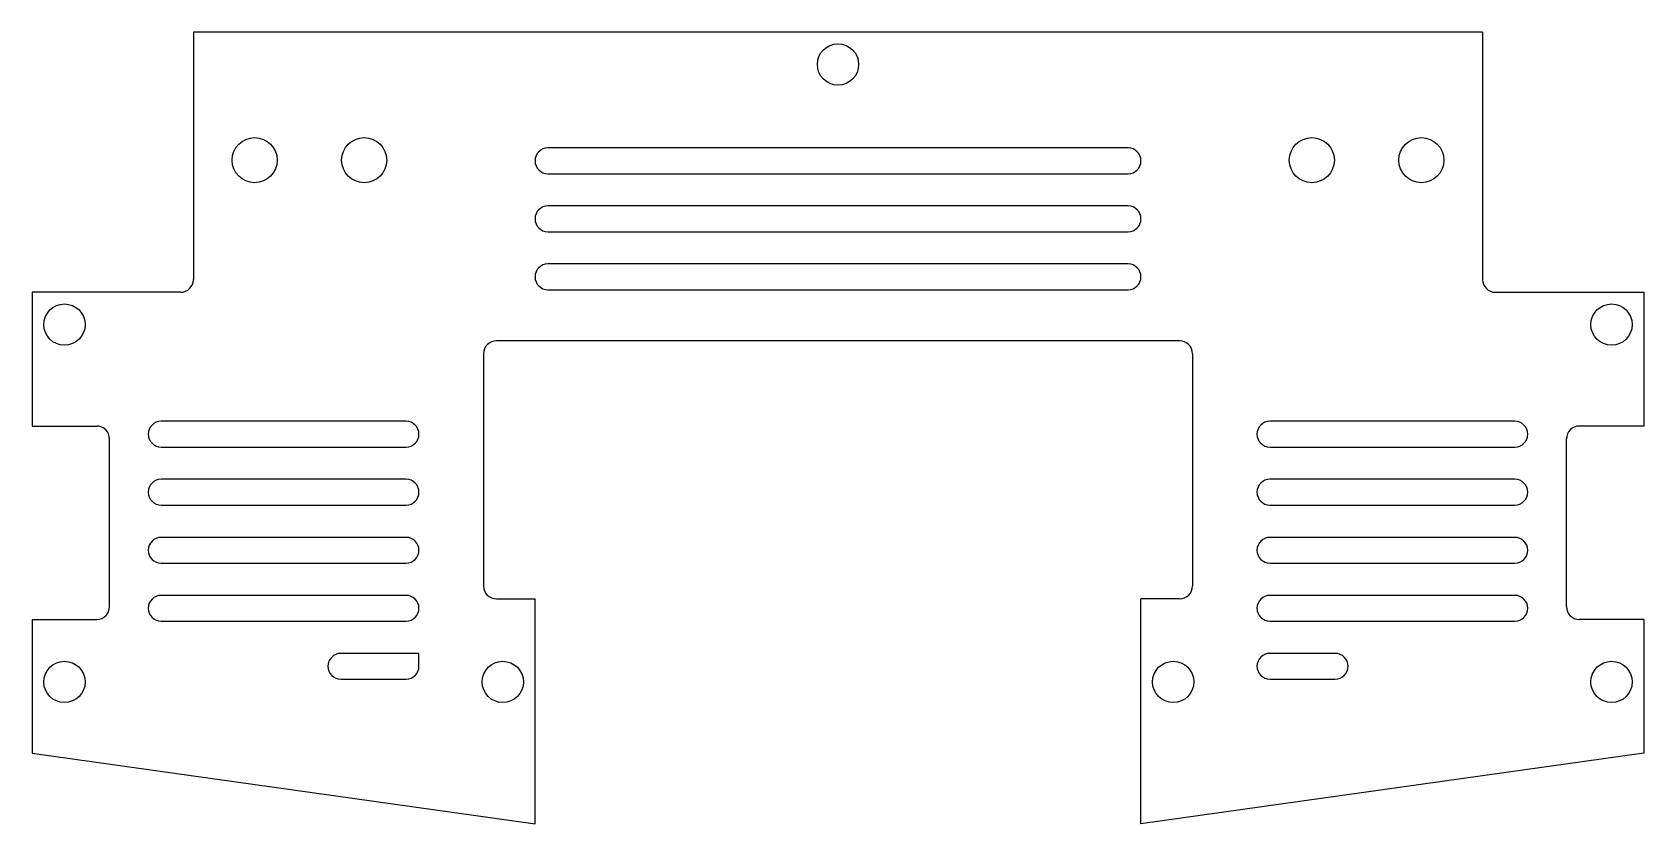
# Model space of a CAD drawing. Extents: x -63 to 63, y 10 to 71.
import ezdxf

# ---------------------------------------------------------------- set-up
doc = ezdxf.new("R2010")
doc.units = 0
doc.layers.add('VISIBLE', color=7, linetype='CONTINUOUS')

msp = doc.modelspace()

# ---------------------------------------------------------------- linework, layer by layer
at = {"layer": 'VISIBLE'}
for p, q in [((50, 71), (-50, 71)), ((-50, 71), (-50, 51.83)), ((50, 71), (50, 51.83)), ((22.5, 62.03), (-22.5, 62.03)), ((-22.5, 60.03), (22.5, 60.03)), ((22.5, 57.53), (-22.5, 57.53)), ((-22.5, 55.53), (22.5, 55.53)), ((22.5, 53.03), (-22.5, 53.03)), ((-51, 50.83), (-62.5, 50.83)), ((-62.5, 50.83), (-62.5, 40.46)), ((-22.5, 51.03), (22.5, 51.03)), ((51, 50.83), (62.5, 50.83)), ((62.5, 50.83), (62.5, 40.46)), ((26.5, 47.06), (-26.5, 47.06)), ((-27.5, 46.06), (-27.5, 28.06)), ((27.5, 46.06), (27.5, 28.06)), ((-62.5, 40.46), (-57.5, 40.46)), ((-33.5, 40.83), (-52.5, 40.83)), ((52.5, 40.83), (33.5, 40.83)), ((62.5, 40.46), (57.5, 40.46)), ((-56.5, 26.46), (-56.5, 39.46)), ((-52.5, 38.83), (-33.5, 38.83)), ((33.5, 38.83), (52.5, 38.83)), ((56.5, 26.46), (56.5, 39.46)), ((-33.5, 36.33), (-52.5, 36.33)), ((52.5, 36.33), (33.5, 36.33)), ((-52.5, 34.33), (-33.5, 34.33)), ((33.5, 34.33), (52.5, 34.33)), ((-33.5, 31.83), (-52.5, 31.83)), ((52.5, 31.83), (33.5, 31.83)), ((-52.5, 29.83), (-33.5, 29.83)), ((33.5, 29.83), (52.5, 29.83)), ((-33.5, 27.33), (-52.5, 27.33)), ((-26.5, 27.06), (-23.5, 27.06)), ((-23.5, 9.62), (-23.5, 27.06)), ((26.5, 27.06), (23.5, 27.06)), ((23.5, 9.62), (23.5, 27.06)), ((52.5, 27.33), (33.5, 27.33)), ((-62.5, 25.46), (-57.5, 25.46)), ((-62.5, 25.46), (-62.5, 15.1)), ((-52.5, 25.33), (-33.5, 25.33)), ((33.5, 25.33), (52.5, 25.33)), ((62.5, 25.46), (57.5, 25.46)), ((62.5, 25.46), (62.5, 15.1)), ((-32.5, 22.83), (-38.56, 22.83)), ((-32.5, 21.83), (-32.5, 22.83)), ((38.56, 22.83), (33.5, 22.83)), ((-38.56, 20.83), (-33.5, 20.83)), ((33.5, 20.83), (38.56, 20.83)), ((-62.5, 15.1), (-23.5, 9.62)), ((62.5, 15.1), (23.5, 9.62))]:
    msp.add_line(p, q, dxfattribs=at)
for centre, radius in [((0, 68.5), 1.6), ((-45.25, 61.08), 1.75), ((-36.75, 61.08), 1.75), ((36.75, 61.08), 1.75), ((45.25, 61.08), 1.75), ((-60, 48.33), 1.6), ((60, 48.33), 1.6), ((-60, 20.62), 1.6), ((-26, 20.62), 1.6), ((26, 20.62), 1.6), ((60, 20.62), 1.6)]:
    msp.add_circle(centre, radius, dxfattribs=at)
for centre, start, end in [((-22.5, 61.03), 90, 270), ((22.5, 61.03), 270, 90), ((-22.5, 56.53), 90, 270), ((22.5, 56.53), 270, 90), ((-22.5, 52.03), 90, 270), ((22.5, 52.03), 270, 90), ((-51, 51.83), 270, 0), ((51, 51.83), 180, 270), ((-26.5, 46.06), 90, 180), ((26.5, 46.06), 0, 90), ((-57.5, 39.46), 0, 90), ((-52.5, 39.83), 90, 270), ((-33.5, 39.83), 270, 90), ((33.5, 39.83), 90, 270), ((52.5, 39.83), 270, 90), ((57.5, 39.46), 90, 180), ((-52.5, 35.33), 90, 270), ((-33.5, 35.33), 270, 90), ((33.5, 35.33), 90, 270), ((52.5, 35.33), 270, 90), ((-52.5, 30.83), 90, 270), ((-33.5, 30.83), 270, 90), ((33.5, 30.83), 90, 270), ((52.5, 30.83), 270, 90), ((-26.5, 28.06), 180, 270), ((26.5, 28.06), 270, 0), ((-57.5, 26.46), 270, 0), ((-52.5, 26.33), 90, 270), ((-33.5, 26.33), 270, 90), ((33.5, 26.33), 90, 270), ((52.5, 26.33), 270, 90), ((57.5, 26.46), 180, 270), ((-38.56, 21.83), 90, 270), ((33.5, 21.83), 90, 270), ((38.56, 21.83), 270, 90), ((-33.5, 21.83), 270, 0)]:
    msp.add_arc(centre, 1, start, end, dxfattribs=at)

doc.saveas('drawing.dxf')
